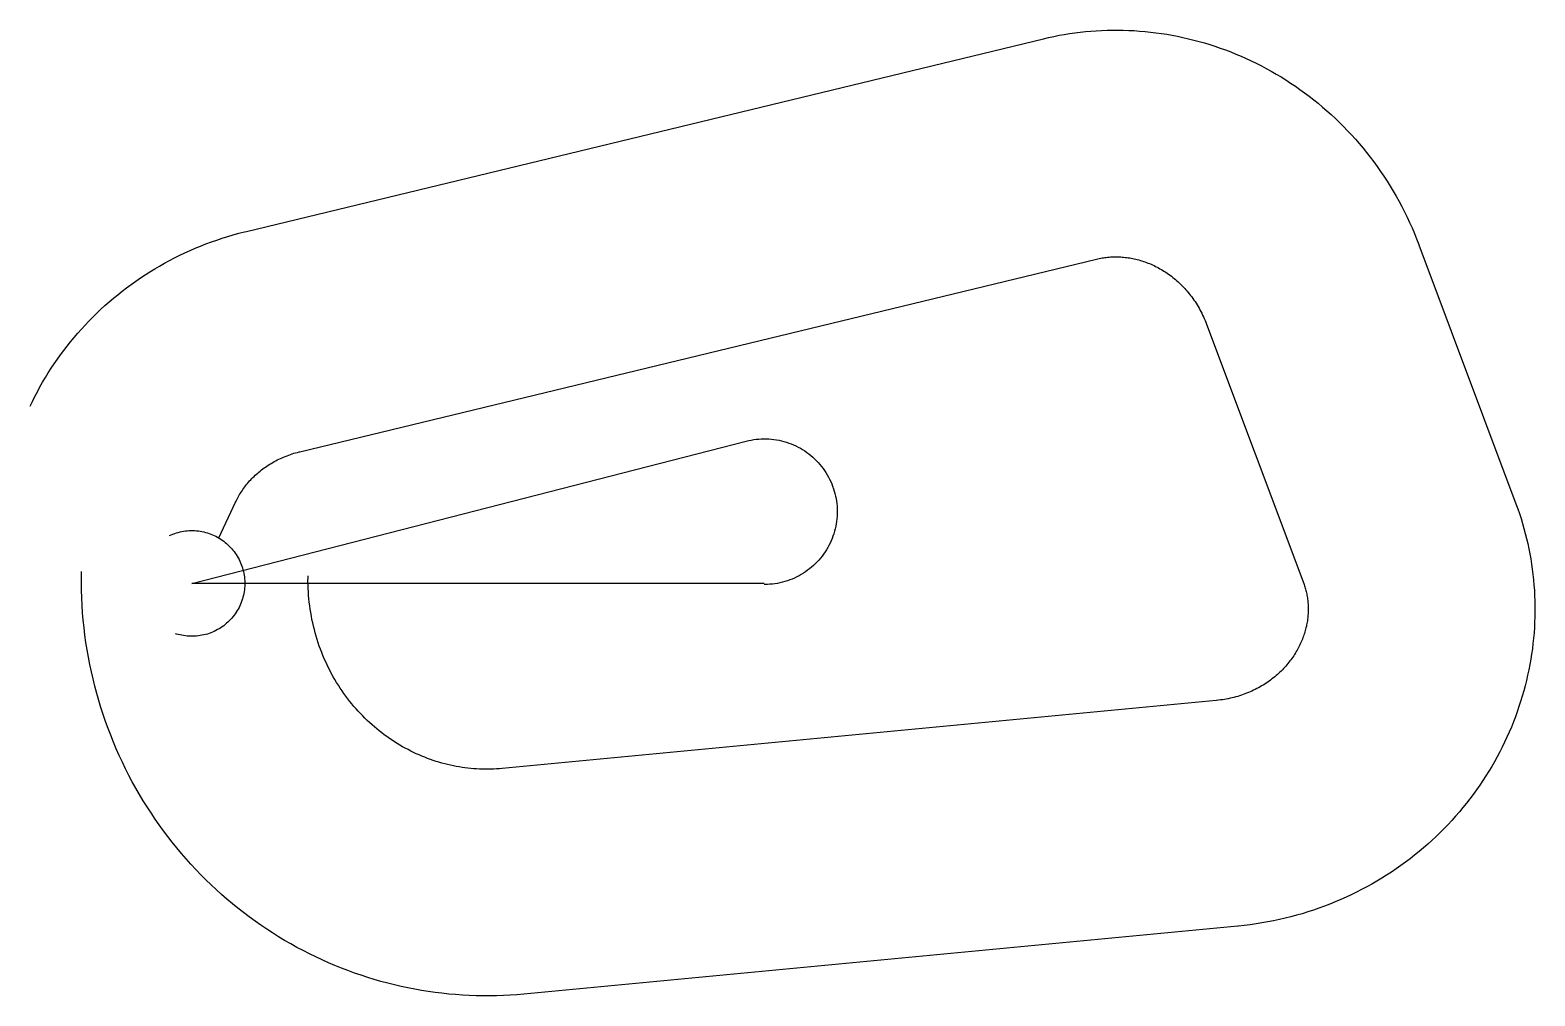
# Model space of a CAD drawing. Header units: metres. Extents: x -3283 to 27253, y -8369 to 11228.
import ezdxf

# ---------------------------------------------------------------- set-up
doc = ezdxf.new("R2010")
doc.units = ezdxf.units.M

msp = doc.modelspace()

# ---------------------------------------------------------------- linework, layer by layer
at = {"layer": 'Boundry', "color": 1}
for p, q in [((1107, 7144), (17279, 11054)), ((24898, 6873), (26869, 1614)), ((2188, 2673), (18360, 6583)), ((20591, 5259), (22561, 0)), ((546, 923), (884, 1646)), ((20788, -2375), (6297, -3755)), ((21224, -6954), (6733, -8334))]:
    msp.add_line(p, q, dxfattribs=at)
at = {"layer": 'NorminalTrack', "color": 1}
msp.add_lwpolyline([(11614, 0), (0, 0), (11249, 2888), (11249, 2888), (11299, 2900), (11349, 2910), (11400, 2919), (11452, 2925), (11503, 2930), (11554, 2933), (11606, 2935), (11658, 2934), (11709, 2932), (11761, 2928), (11812, 2922), (11863, 2914), (11914, 2904), (11964, 2893), (12014, 2880), (12064, 2865), (12112, 2849), (12161, 2831), (12208, 2811), (12255, 2789), (12301, 2766), (12347, 2742), (12391, 2715), (12435, 2688), (12477, 2658), (12519, 2627), (12559, 2595), (12598, 2562), (12636, 2527), (12673, 2491), (12708, 2453), (12742, 2414), (12775, 2374), (12807, 2333), (12836, 2291), (12865, 2248), (12892, 2204), (12917, 2159), (12941, 2113), (12963, 2067), (12984, 2019), (13002, 1971), (13019, 1923), (13035, 1873), (13049, 1824), (13061, 1773), (13071, 1723), (13079, 1672), (13086, 1621), (13091, 1569), (13094, 1518), (13095, 1466), (13094, 1415), (13092, 1363), (13088, 1312), (13082, 1260), (13074, 1209), (13065, 1159), (13054, 1108), (13041, 1058), (13026, 1009), (13009, 960), (12991, 912), (12971, 864), (12950, 817), (12927, 771), (12902, 726), (12876, 681), (12848, 638), (12819, 595), (12788, 554), (12756, 513), (12722, 474), (12687, 436), (12651, 399), (12613, 364), (12575, 330), (12535, 297), (12494, 266), (12452, 236), (12409, 207), (12365, 181), (12320, 155), (12274, 131), (12227, 109), (12180, 89), (12132, 70), (12083, 53), (12034, 37), (11984, 24), (11934, 12), (11883, 2), (11832, -7), (11781, -14), (11730, -18), (11678, -21), (11627, -23), (11616, -23)], dxfattribs=at)
at = {"layer": 'WindSpiral', "color": 5}
for points in [[(17279, 11054), (17384, 11078), (17490, 11101), (17596, 11122), (17703, 11141), (17810, 11158), (17918, 11173), (18026, 11187), (18134, 11198), (18243, 11208), (18352, 11216), (18461, 11222), (18571, 11226), (18681, 11228), (18791, 11228), (18901, 11226), (19011, 11223), (19121, 11217), (19231, 11209), (19342, 11200), (19452, 11189), (19562, 11175), (19673, 11160), (19783, 11143), (19892, 11123), (20002, 11102), (20112, 11079), (20221, 11054), (20330, 11027), (20438, 10998), (20546, 10968), (20654, 10935), (20761, 10900), (20868, 10863), (20975, 10825), (21081, 10785), (21186, 10742), (21290, 10698), (21394, 10652), (21498, 10604), (21600, 10554), (21702, 10502), (21803, 10449), (21904, 10393), (22003, 10336), (22101, 10277), (22199, 10216), (22296, 10154), (22392, 10090), (22486, 10023), (22580, 9956), (22673, 9886), (22764, 9815), (22854, 9742), (22944, 9667), (23032, 9591), (23118, 9513), (23204, 9434), (23288, 9353), (23371, 9270), (23453, 9186), (23533, 9100), (23612, 9013), (23689, 8924), (23765, 8834), (23839, 8742), (23912, 8649), (23984, 8555), (24053, 8459), (24122, 8362), (24188, 8264), (24253, 8164), (24316, 8063), (24378, 7961), (24438, 7858), (24496, 7753), (24552, 7647), (24607, 7541), (24660, 7433), (24711, 7324), (24760, 7214), (24807, 7103), (24853, 6991), (24896, 6879), (24898, 6873)], [(-3283, 3594), (-3236, 3693), (-3187, 3791), (-3136, 3889), (-3083, 3986), (-3029, 4082), (-2973, 4177), (-2915, 4271), (-2855, 4365), (-2794, 4457), (-2730, 4549), (-2666, 4639), (-2599, 4729), (-2531, 4817), (-2462, 4905), (-2390, 4991), (-2317, 5076), (-2243, 5160), (-2167, 5243), (-2089, 5325), (-2010, 5405), (-1930, 5484), (-1847, 5562), (-1764, 5638), (-1679, 5713), (-1593, 5787), (-1505, 5859), (-1416, 5930), (-1325, 5999), (-1233, 6067), (-1140, 6133), (-1046, 6198), (-950, 6261), (-853, 6323), (-755, 6383), (-656, 6441), (-555, 6498), (-454, 6553), (-351, 6606), (-248, 6658), (-143, 6707), (-37, 6755), (69, 6802), (177, 6846), (285, 6889), (395, 6929), (505, 6968), (616, 7005), (728, 7040), (840, 7074), (954, 7105), (1067, 7134), (1107, 7144)], [(18360, 6583), (18387, 6589), (18414, 6595), (18442, 6600), (18469, 6605), (18497, 6610), (18525, 6614), (18554, 6617), (18582, 6620), (18611, 6623), (18640, 6625), (18669, 6626), (18699, 6628), (18728, 6628), (18758, 6628), (18788, 6628), (18818, 6627), (18848, 6625), (18878, 6623), (18908, 6620), (18939, 6617), (18969, 6614), (19000, 6609), (19031, 6605), (19061, 6599), (19092, 6593), (19123, 6587), (19154, 6580), (19185, 6572), (19216, 6564), (19247, 6555), (19278, 6545), (19309, 6535), (19340, 6525), (19371, 6514), (19401, 6502), (19432, 6490), (19463, 6477), (19494, 6463), (19524, 6449), (19554, 6434), (19585, 6419), (19615, 6403), (19645, 6386), (19675, 6369), (19704, 6351), (19734, 6333), (19763, 6314), (19792, 6294), (19821, 6274), (19850, 6254), (19878, 6232), (19906, 6210), (19934, 6188), (19962, 6165), (19989, 6141), (20016, 6117), (20043, 6092), (20069, 6067), (20095, 6041), (20121, 6014), (20146, 5987), (20171, 5959), (20196, 5931), (20220, 5902), (20244, 5873), (20267, 5843), (20290, 5813), (20313, 5782), (20335, 5751), (20356, 5719), (20377, 5686), (20398, 5653), (20418, 5620), (20438, 5586), (20457, 5552), (20476, 5517), (20494, 5482), (20511, 5446), (20528, 5410), (20544, 5373), (20560, 5336), (20575, 5299), (20590, 5261), (20591, 5259)], [(884, 1646), (896, 1672), (910, 1699), (923, 1725), (938, 1751), (953, 1778), (968, 1804), (984, 1830), (1000, 1855), (1017, 1881), (1035, 1906), (1053, 1932), (1072, 1957), (1091, 1982), (1110, 2006), (1130, 2031), (1151, 2055), (1172, 2079), (1194, 2102), (1216, 2126), (1239, 2149), (1262, 2172), (1286, 2194), (1311, 2217), (1335, 2238), (1361, 2260), (1387, 2281), (1413, 2302), (1440, 2323), (1467, 2343), (1495, 2362), (1523, 2382), (1551, 2401), (1581, 2419), (1610, 2437), (1640, 2455), (1671, 2472), (1702, 2489), (1733, 2505), (1765, 2521), (1797, 2536), (1829, 2551), (1862, 2565), (1896, 2579), (1930, 2592), (1964, 2605), (1998, 2617), (2033, 2629), (2068, 2640), (2104, 2651), (2140, 2660), (2176, 2670), (2188, 2673)], [(26869, 1614), (26905, 1516), (26939, 1417), (26971, 1317), (27002, 1217), (27031, 1116), (27058, 1014), (27084, 912), (27108, 809), (27130, 705), (27150, 601), (27169, 497), (27185, 392), (27200, 287), (27213, 181), (27225, 75), (27234, -32), (27242, -139), (27247, -246), (27251, -353), (27253, -461), (27253, -568), (27251, -676), (27248, -784), (27242, -892), (27235, -1000), (27225, -1108), (27214, -1216), (27201, -1324), (27186, -1432), (27169, -1540), (27150, -1648), (27129, -1755), (27106, -1862), (27082, -1969), (27055, -2076), (27027, -2182), (26996, -2288), (26964, -2394), (26930, -2499), (26894, -2604), (26856, -2708), (26817, -2811), (26775, -2914), (26732, -3017), (26686, -3119), (26639, -3220), (26590, -3321), (26540, -3420), (26487, -3519), (26433, -3618), (26376, -3715), (26319, -3812), (26259, -3907), (26197, -4002), (26134, -4096), (26069, -4189), (26003, -4280), (25935, -4371), (25865, -4461), (25793, -4549), (25720, -4637), (25645, -4723), (25569, -4808), (25490, -4892), (25411, -4974), (25330, -5055), (25247, -5135), (25163, -5214), (25077, -5291), (24990, -5367), (24902, -5441), (24812, -5514), (24721, -5586), (24628, -5656), (24534, -5724), (24439, -5791), (24342, -5856), (24244, -5920), (24145, -5982), (24045, -6042), (23944, -6101), (23841, -6158), (23737, -6213), (23633, -6266), (23527, -6318), (23420, -6368), (23312, -6416), (23203, -6462), (23093, -6507), (22983, -6549), (22871, -6590), (22759, -6629), (22645, -6666), (22531, -6701), (22417, -6734), (22301, -6765), (22185, -6794), (22068, -6821), (21951, -6846), (21833, -6869), (21715, -6890), (21596, -6909), (21476, -6926), (21356, -6940), (21236, -6953), (21224, -6954)], [(-453, 972), (-419, 987), (-384, 1001), (-349, 1014), (-314, 1026), (-278, 1036), (-241, 1045), (-205, 1053), (-168, 1059), (-131, 1065), (-93, 1068), (-56, 1071), (-19, 1072), (19, 1072), (56, 1071), (93, 1068), (131, 1065), (168, 1059), (205, 1053), (241, 1045), (278, 1036), (314, 1026), (349, 1014), (384, 1001), (419, 987), (453, 972), (487, 956), (520, 938), (552, 919), (584, 900), (615, 879), (645, 857), (675, 834), (704, 809), (731, 784), (758, 758), (784, 731), (809, 704), (834, 675), (857, 645), (879, 615), (900, 584), (919, 552), (938, 520), (956, 487), (972, 453), (987, 419), (1001, 384), (1014, 349), (1026, 314), (1036, 278), (1045, 241), (1053, 205), (1059, 168), (1065, 131), (1068, 93), (1071, 56), (1072, 19), (1072, -19), (1071, -56), (1068, -93), (1065, -131), (1059, -168), (1053, -205), (1045, -241), (1036, -278), (1026, -314), (1014, -349), (1001, -384), (987, -419), (972, -453), (956, -487), (938, -520), (919, -552), (900, -584), (879, -615), (857, -645), (834, -675), (809, -704), (784, -731), (758, -758), (731, -784), (704, -809), (675, -834), (645, -857), (615, -879), (584, -900), (552, -919), (520, -938), (487, -956), (453, -972), (419, -987), (384, -1001), (349, -1014), (314, -1026), (278, -1036), (241, -1045), (205, -1053), (168, -1059), (131, -1065), (93, -1068), (56, -1071), (19, -1072), (-19, -1072), (-56, -1071), (-93, -1068), (-131, -1065), (-168, -1059), (-205, -1053), (-241, -1045), (-278, -1036), (-314, -1026), (-331, -1020)], [(6733, -8334), (6596, -8346), (6458, -8355), (6321, -8363), (6183, -8367), (6044, -8369), (5906, -8369), (5767, -8367), (5629, -8362), (5490, -8354), (5351, -8344), (5213, -8332), (5074, -8317), (4936, -8300), (4797, -8281), (4659, -8259), (4521, -8234), (4384, -8207), (4246, -8178), (4110, -8146), (3973, -8112), (3837, -8076), (3702, -8037), (3567, -7995), (3433, -7951), (3299, -7905), (3166, -7857), (3034, -7806), (2902, -7752), (2771, -7697), (2641, -7639), (2513, -7578), (2384, -7516), (2257, -7451), (2131, -7384), (2006, -7314), (1882, -7242), (1760, -7169), (1638, -7092), (1518, -7014), (1398, -6933), (1281, -6851), (1164, -6766), (1049, -6679), (935, -6590), (823, -6499), (712, -6406), (603, -6310), (495, -6213), (389, -6114), (285, -6013), (182, -5910), (81, -5805), (-19, -5698), (-116, -5590), (-212, -5479), (-306, -5367), (-398, -5253), (-488, -5137), (-576, -5020), (-663, -4901), (-747, -4781), (-829, -4658), (-909, -4535), (-987, -4409), (-1063, -4283), (-1137, -4154), (-1209, -4025), (-1278, -3894), (-1345, -3762), (-1410, -3628), (-1473, -3493), (-1534, -3357), (-1592, -3220), (-1647, -3082), (-1701, -2942), (-1752, -2802), (-1800, -2660), (-1846, -2517), (-1890, -2374), (-1931, -2230), (-1970, -2084), (-2006, -1938), (-2040, -1792), (-2071, -1644), (-2100, -1496), (-2126, -1347), (-2149, -1198), (-2170, -1048), (-2189, -897), (-2204, -746), (-2217, -595), (-2228, -444), (-2236, -292), (-2241, -139), (-2243, 13), (-2243, 166), (-2242, 242)], [(6297, -3755), (6240, -3760), (6182, -3764), (6125, -3767), (6067, -3769), (6009, -3770), (5951, -3770), (5893, -3768), (5834, -3766), (5776, -3763), (5717, -3759), (5658, -3754), (5600, -3748), (5541, -3740), (5482, -3732), (5423, -3723), (5364, -3712), (5306, -3701), (5247, -3688), (5188, -3675), (5130, -3660), (5071, -3644), (5013, -3627), (4955, -3610), (4897, -3591), (4839, -3571), (4781, -3550), (4724, -3528), (4667, -3504), (4610, -3480), (4554, -3455), (4497, -3429), (4441, -3401), (4386, -3373), (4331, -3343), (4276, -3313), (4221, -3281), (4167, -3249), (4114, -3215), (4061, -3181), (4008, -3145), (3956, -3109), (3904, -3071), (3853, -3033), (3803, -2993), (3753, -2952), (3703, -2911), (3655, -2869), (3607, -2825), (3559, -2781), (3512, -2735), (3466, -2689), (3421, -2642), (3376, -2594), (3332, -2545), (3289, -2496), (3247, -2445), (3205, -2393), (3164, -2341), (3124, -2288), (3085, -2234), (3047, -2179), (3009, -2123), (2973, -2067), (2937, -2010), (2903, -1952), (2869, -1894), (2836, -1834), (2804, -1774), (2773, -1713), (2744, -1652), (2715, -1590), (2687, -1527), (2660, -1464), (2634, -1400), (2610, -1336), (2586, -1271), (2564, -1205), (2542, -1139), (2522, -1072), (2503, -1005), (2485, -937), (2468, -869), (2452, -801), (2437, -732), (2424, -662), (2412, -593), (2401, -523), (2391, -452), (2382, -381), (2375, -310), (2369, -239), (2364, -168), (2360, -96), (2358, -24), (2356, 48), (2357, 121), (2357, 157)], [(22561, 0), (22570, -23), (22578, -46), (22585, -69), (22592, -93), (22599, -117), (22606, -141), (22612, -165), (22618, -190), (22623, -215), (22628, -240), (22632, -266), (22636, -291), (22640, -317), (22643, -343), (22646, -370), (22648, -396), (22650, -423), (22652, -450), (22653, -477), (22653, -504), (22653, -531), (22653, -559), (22652, -587), (22650, -615), (22648, -643), (22646, -671), (22643, -699), (22640, -727), (22636, -756), (22631, -784), (22626, -813), (22621, -841), (22615, -870), (22608, -899), (22601, -927), (22593, -956), (22585, -985), (22576, -1014), (22567, -1042), (22557, -1071), (22546, -1100), (22535, -1129), (22524, -1157), (22512, -1186), (22499, -1214), (22486, -1243), (22472, -1271), (22458, -1299), (22443, -1327), (22427, -1355), (22411, -1383), (22395, -1411), (22377, -1439), (22360, -1466), (22341, -1493), (22323, -1520), (22303, -1547), (22283, -1573), (22263, -1600), (22241, -1626), (22220, -1652), (22198, -1677), (22175, -1703), (22151, -1728), (22128, -1752), (22103, -1777), (22078, -1801), (22053, -1825), (22027, -1848), (22000, -1871), (21973, -1894), (21946, -1916), (21918, -1938), (21889, -1960), (21860, -1981), (21831, -2002), (21800, -2022), (21770, -2042), (21739, -2061), (21707, -2080), (21676, -2099), (21643, -2117), (21610, -2134), (21577, -2151), (21543, -2168), (21509, -2184), (21475, -2199), (21440, -2214), (21404, -2228), (21369, -2242), (21332, -2255), (21296, -2268), (21259, -2280), (21222, -2291), (21184, -2302), (21146, -2312), (21108, -2322), (21070, -2331), (21031, -2339), (20991, -2346), (20952, -2353), (20912, -2360), (20872, -2365), (20832, -2370), (20792, -2375), (20788, -2375)]]:
    msp.add_lwpolyline(points, dxfattribs=at)

doc.saveas('drawing.dxf')
